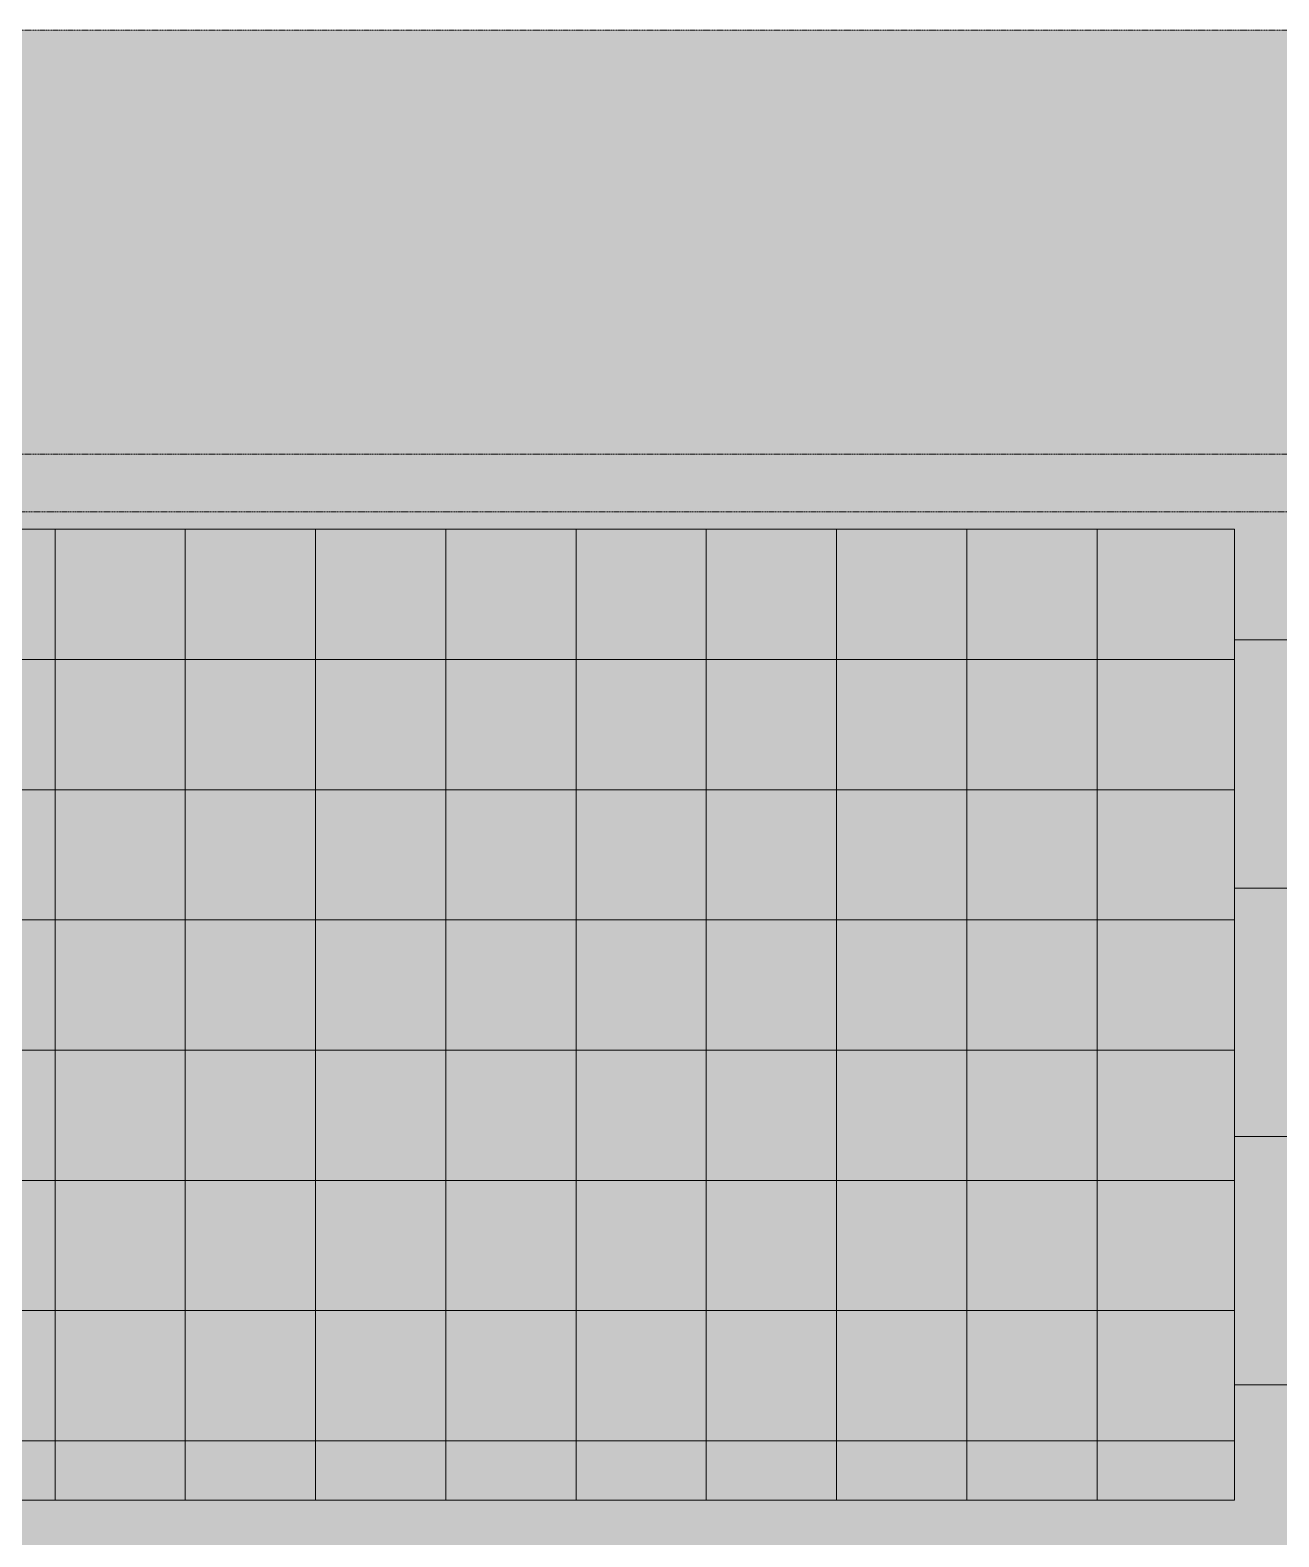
# Model space of a CAD drawing. Header units: millimetres. Extents: x -2143172 to 5255, y -610845 to 279739.
# Drawn here: x -1007268 to -1002954, y -595980 to -590773 of the extents above; entities that cross this region are included whole.
import ezdxf

# ---------------------------------------------------------------- set-up
doc = ezdxf.new("R2010")
doc.units = ezdxf.units.MM
doc.header["$LTSCALE"] = 30
doc.linetypes.add('HIDDEN2', pattern=[0.1875, 0.125, -0.0625])
for name, color, linetype, lineweight in [('Al door tag', 4, 'Continuous', 5), ('Fill Aluminum Cladding', 254, 'Continuous', 5), ('Fill Grey Granite', 251, 'Continuous', 5), ('Glass Hatch', 165, 'Continuous', 5), ('Joints', 250, 'Continuous', 5), ('Proj', 7, 'HIDDEN2', 5)]:
    doc.layers.add(name, color=color, linetype=linetype, lineweight=lineweight)

msp = doc.modelspace()

# ---------------------------------------------------------------- hatches: boundary and pattern name
at = {"layer": 'Fill Aluminum Cladding'}
h = msp.add_hatch(color=256, dxfattribs=at)
h.dxf.hatch_style = 1
h.set_gradient(color1=(105, 104, 99), color2=(38, 39, 39), tint=1, name='CURVED')
h.paths.add_polyline_path([(-998010.6, -590773.4), (-1021910.6, -590773.4), (-1021910.6, -592238.4), (-998010.6, -592238.4)])
h = msp.add_hatch(color=256, dxfattribs=at)
h.dxf.hatch_style = 1
h.set_gradient(color1=(128, 64, 0), color2=(255, 168, 82), tint=1)
h.paths.add_polyline_path([(-999010.6, -592438.4), (-1013931.4, -592438.4), (-1013931.4, -600353.4), (-999010.6, -600353.4)])
h.paths.add_polyline_path([(-1010782, -595648.4), (-1010782, -595198.4), (-1010782, -594748.4), (-1010782, -594298.4), (-1010782, -593848.4), (-1010782, -593398.4), (-1010782, -592948.4), (-1010782, -592498.4), (-1010332, -592498.4), (-1009882, -592498.4), (-1009432, -592498.4), (-1008982, -592498.4), (-1008532, -592498.4), (-1008082, -592498.4), (-1007632, -592498.4), (-1007182, -592498.4), (-1006732, -592498.4), (-1006282, -592498.4), (-1005832, -592498.4), (-1005382, -592498.4), (-1004932, -592498.4), (-1004482, -592498.4), (-1004032, -592498.4), (-1003582, -592498.4), (-1003107.6, -592498.4), (-1003107.6, -592948.4), (-1003107.6, -593398.4), (-1003107.6, -593848.4), (-1003107.6, -594298.4), (-1003107.6, -594748.4), (-1003107.6, -595198.4), (-1003107.6, -595648.4), (-1003107.6, -595853.4), (-1003582, -595853.4), (-1004032, -595853.4), (-1004482, -595853.4), (-1004932, -595853.4), (-1005382, -595853.4), (-1005832, -595853.4), (-1006282, -595853.4), (-1006732, -595853.4), (-1007182, -595853.4), (-1007632, -595853.4), (-1008082, -595853.4), (-1008532, -595853.4), (-1008982, -595853.4), (-1009432, -595853.4), (-1009882, -595853.4), (-1010332, -595853.4), (-1010782, -595853.4)], flags=0)
h.paths.add_polyline_path([(-1010782, -592498.4), (-1003107.6, -592498.4), (-1003107.6, -595853.4), (-1010782, -595853.4)], flags=16)
h.paths.add_polyline_path([(-1010782, -596553.4), (-1010332, -596553.4), (-1009882, -596553.4), (-1009440.3, -596553.4), (-1009440.3, -597003.4), (-1009440.3, -597453.4), (-1009440.3, -597903.4), (-1009440.3, -598353.4), (-1009440.3, -598803.4), (-1009440.3, -599253.4), (-1009440.3, -599703.4), (-1009440.3, -600153.4), (-1009440.3, -600287.8), (-1009882, -600287.8), (-1010332, -600287.8), (-1010782, -600287.8), (-1010782, -600153.4), (-1010782, -599703.4), (-1010782, -599253.4), (-1010782, -598803.4), (-1010782, -598353.4), (-1010782, -597903.4), (-1010782, -597453.4), (-1010782, -597003.4)], flags=16)
h.paths.add_polyline_path([(-1010782, -596553.4), (-1009440.3, -596553.4), (-1009440.3, -600287.8), (-1010782, -600287.8)], flags=0)
h.paths.add_polyline_path([(-1010332, -595648.4), (-1010332, -595198.4), (-1010332, -594748.4), (-1010332, -594298.4), (-1010332, -593848.4), (-1010332, -593398.4), (-1010332, -592948.4), (-1009882, -592948.4), (-1009432, -592948.4), (-1008982, -592948.4), (-1008532, -592948.4), (-1008082, -592948.4), (-1007632, -592948.4), (-1007182, -592948.4), (-1006732, -592948.4), (-1006282, -592948.4), (-1005832, -592948.4), (-1005382, -592948.4), (-1004932, -592948.4), (-1004482, -592948.4), (-1004032, -592948.4), (-1003582, -592948.4), (-1003582, -593398.4), (-1003582, -593848.4), (-1003582, -594298.4), (-1003582, -594748.4), (-1003582, -595198.4), (-1003582, -595648.4), (-1004032, -595648.4), (-1004482, -595648.4), (-1004932, -595648.4), (-1005382, -595648.4), (-1005832, -595648.4), (-1006282, -595648.4), (-1006732, -595648.4), (-1007182, -595648.4), (-1007632, -595648.4), (-1008082, -595648.4), (-1008532, -595648.4), (-1008982, -595648.4), (-1009432, -595648.4), (-1009882, -595648.4)], flags=0)
h.paths.add_polyline_path([(-1010332, -597003.4), (-1009882, -597003.4), (-1009882, -597453.4), (-1009882, -597903.4), (-1009882, -598353.4), (-1009882, -598803.4), (-1009882, -599253.4), (-1009882, -599703.4), (-1009882, -600153.4), (-1010332, -600153.4), (-1010332, -599703.4), (-1010332, -599253.4), (-1010332, -598803.4), (-1010332, -598353.4), (-1010332, -597903.4), (-1010332, -597453.4)], flags=0)
h.paths.add_polyline_path([(-1009882, -595198.4), (-1009882, -594748.4), (-1009882, -594298.4), (-1009882, -593848.4), (-1009882, -593398.4), (-1009432, -593398.4), (-1008982, -593398.4), (-1008532, -593398.4), (-1008082, -593398.4), (-1007632, -593398.4), (-1007182, -593398.4), (-1006732, -593398.4), (-1006282, -593398.4), (-1005832, -593398.4), (-1005382, -593398.4), (-1004932, -593398.4), (-1004482, -593398.4), (-1004032, -593398.4), (-1004032, -593848.4), (-1004032, -594298.4), (-1004032, -594748.4), (-1004032, -595198.4), (-1004482, -595198.4), (-1004932, -595198.4), (-1005382, -595198.4), (-1005832, -595198.4), (-1006282, -595198.4), (-1006732, -595198.4), (-1007182, -595198.4), (-1007632, -595198.4), (-1008082, -595198.4), (-1008532, -595198.4), (-1008982, -595198.4), (-1009432, -595198.4)], flags=0)
h.paths.add_polyline_path([(-1012070.1, -597882.2), (-1012070.1, -598182.2), (-1012160.1, -598182.2), (-1012160.1, -597882.2)], flags=16)
h.paths.add_polyline_path([(-1012270.1, -597882.2), (-1012270.1, -598182.2), (-1012360.1, -598182.2), (-1012360.1, -597882.2)], flags=16)
h.paths.add_polyline_path([(-1012470.1, -597882.2), (-1012470.1, -598182.2), (-1012560.1, -598182.2), (-1012560.1, -597882.2)], flags=16)
h.paths.add_polyline_path([(-1009432, -594748.4), (-1009432, -594298.4), (-1009432, -593848.4), (-1008982, -593848.4), (-1008532, -593848.4), (-1008082, -593848.4), (-1007632, -593848.4), (-1007182, -593848.4), (-1006732, -593848.4), (-1006282, -593848.4), (-1005832, -593848.4), (-1005382, -593848.4), (-1004932, -593848.4), (-1004482, -593848.4), (-1004482, -594298.4), (-1004482, -594748.4), (-1004932, -594748.4), (-1005382, -594748.4), (-1005832, -594748.4), (-1006282, -594748.4), (-1006732, -594748.4), (-1007182, -594748.4), (-1007632, -594748.4), (-1008082, -594748.4), (-1008532, -594748.4), (-1008982, -594748.4)], flags=0)
h.paths.add_polyline_path([(-1006716, -597882.2), (-1006626, -597882.2), (-1006626, -598182.2), (-1006716, -598182.2)], flags=16)
h.paths.add_polyline_path([(-1006516, -597882.2), (-1006426, -597882.2), (-1006426, -598182.2), (-1006516, -598182.2)], flags=16)
h.paths.add_polyline_path([(-1006316, -597882.2), (-1006226, -597882.2), (-1006226, -598182.2), (-1006316, -598182.2)], flags=16)
h.paths.add_polyline_path([(-1001716, -597882.2), (-1001626, -597882.2), (-1001626, -598182.2), (-1001716, -598182.2)], flags=16)
h.paths.add_polyline_path([(-1001516, -597882.2), (-1001426, -597882.2), (-1001426, -598182.2), (-1001516, -598182.2)], flags=16)
h.paths.add_polyline_path([(-1001316, -597882.2), (-1001226, -597882.2), (-1001226, -598182.2), (-1001316, -598182.2)], flags=16)
at = {"layer": 'Fill Grey Granite'}
h = msp.add_hatch(color=256, dxfattribs=at)
h.dxf.hatch_style = 1
h.set_gradient(color1=(233, 232, 231), color2=(224, 229, 229), tint=1, name='HEMISPHERICAL')
h.paths.add_polyline_path([(-1013931.4, -592438.4), (-999010.6, -592438.4), (-999010.6, -592238.4), (-1020910.6, -592238.4), (-1020910.6, -600353.4), (-1013931.4, -600353.4)])
h.paths.add_polyline_path([(-1018835.6, -593738.4), (-1018230.6, -593738.4), (-1018230.6, -595632.4), (-1018230.6, -599338.4), (-1018835.6, -599338.4), (-1018835.6, -597965.4)], flags=16)
h.paths.add_polyline_path([(-1017347.1, -593738.4), (-1016742.1, -593738.4), (-1016742.1, -595632.4), (-1016742.1, -599338.4), (-1017347.1, -599338.4), (-1017347.1, -597965.4)], flags=16)
h.paths.add_polyline_path([(-1015723.2, -593738.4), (-1015118.2, -593738.4), (-1015118.2, -595632.4), (-1015118.2, -599338.4), (-1015723.2, -599338.4), (-1015723.2, -597965.4)], flags=16)
at = {"layer": 'Glass Hatch', "transparency": 33554597}
h = msp.add_hatch(color=256, dxfattribs=at)
h.set_gradient(color1=(255, 255, 255), color2=(147, 149, 152), tint=1, name='INVSPHERICAL')
h.paths.add_polyline_path([(-1007182, -592498.4), (-1007632, -592498.4), (-1007632, -592948.4), (-1007182, -592948.4)])
h = msp.add_hatch(color=256, dxfattribs=at)
h.set_gradient(color1=(255, 255, 255), color2=(147, 149, 152), tint=1, name='INVSPHERICAL')
h.paths.add_polyline_path([(-1006732, -592498.4), (-1007182, -592498.4), (-1007182, -592948.4), (-1006732, -592948.4)])
h = msp.add_hatch(color=256, dxfattribs=at)
h.set_gradient(color1=(255, 255, 255), color2=(147, 149, 152), tint=1, name='INVSPHERICAL')
h.paths.add_polyline_path([(-1006282, -592498.4), (-1006732, -592498.4), (-1006732, -592948.4), (-1006282, -592948.4)])
h = msp.add_hatch(color=256, dxfattribs=at)
h.set_gradient(color1=(255, 255, 255), color2=(147, 149, 152), tint=1, name='INVSPHERICAL')
h.paths.add_polyline_path([(-1005832, -592498.4), (-1006282, -592498.4), (-1006282, -592948.4), (-1005832, -592948.4)])
h = msp.add_hatch(color=256, dxfattribs=at)
h.set_gradient(color1=(255, 255, 255), color2=(147, 149, 152), tint=1, name='INVSPHERICAL')
h.paths.add_polyline_path([(-1005382, -592498.4), (-1005832, -592498.4), (-1005832, -592948.4), (-1005382, -592948.4)])
h = msp.add_hatch(color=256, dxfattribs=at)
h.set_gradient(color1=(255, 255, 255), color2=(147, 149, 152), tint=1, name='INVSPHERICAL')
h.paths.add_polyline_path([(-1004932, -592498.4), (-1005382, -592498.4), (-1005382, -592948.4), (-1004932, -592948.4)])
h = msp.add_hatch(color=256, dxfattribs=at)
h.set_gradient(color1=(255, 255, 255), color2=(147, 149, 152), tint=1, name='INVSPHERICAL')
h.paths.add_polyline_path([(-1004482, -592498.4), (-1004932, -592498.4), (-1004932, -592948.4), (-1004482, -592948.4)])
h = msp.add_hatch(color=256, dxfattribs=at)
h.set_gradient(color1=(255, 255, 255), color2=(147, 149, 152), tint=1, name='INVSPHERICAL')
h.paths.add_polyline_path([(-1004032, -592498.4), (-1004482, -592498.4), (-1004482, -592948.4), (-1004032, -592948.4)])
h = msp.add_hatch(color=256, dxfattribs=at)
h.set_gradient(color1=(255, 255, 255), color2=(147, 149, 152), tint=1, name='INVSPHERICAL')
h.paths.add_polyline_path([(-1003582, -592498.4), (-1004032, -592498.4), (-1004032, -592948.4), (-1003582, -592948.4)])
h = msp.add_hatch(color=256, dxfattribs=at)
h.set_gradient(color1=(255, 255, 255), color2=(147, 149, 152), tint=1, name='INVSPHERICAL')
h.paths.add_polyline_path([(-1003107.6, -592498.4), (-1003582, -592498.4), (-1003582, -592948.4), (-1003107.6, -592948.4)])
h = msp.add_hatch(color=256, dxfattribs=at)
h.set_gradient(color1=(255, 255, 255), color2=(147, 149, 152), tint=1, name='INVSPHERICAL')
h.paths.add_polyline_path([(-1007182, -592948.4), (-1007632, -592948.4), (-1007632, -593398.4), (-1007182, -593398.4)])
h = msp.add_hatch(color=256, dxfattribs=at)
h.set_gradient(color1=(255, 255, 255), color2=(147, 149, 152), tint=1, name='INVSPHERICAL')
h.paths.add_polyline_path([(-1006732, -592948.4), (-1007182, -592948.4), (-1007182, -593398.4), (-1006732, -593398.4)])
h = msp.add_hatch(color=256, dxfattribs=at)
h.set_gradient(color1=(255, 255, 255), color2=(147, 149, 152), tint=1, name='INVSPHERICAL')
h.paths.add_polyline_path([(-1006282, -592948.4), (-1006732, -592948.4), (-1006732, -593398.4), (-1006282, -593398.4)])
h = msp.add_hatch(color=256, dxfattribs=at)
h.set_gradient(color1=(255, 255, 255), color2=(147, 149, 152), tint=1, name='INVSPHERICAL')
h.paths.add_polyline_path([(-1005832, -592948.4), (-1006282, -592948.4), (-1006282, -593398.4), (-1005832, -593398.4)])
h = msp.add_hatch(color=256, dxfattribs=at)
h.set_gradient(color1=(255, 255, 255), color2=(147, 149, 152), tint=1, name='INVSPHERICAL')
h.paths.add_polyline_path([(-1005382, -592948.4), (-1005832, -592948.4), (-1005832, -593398.4), (-1005382, -593398.4)])
h = msp.add_hatch(color=256, dxfattribs=at)
h.set_gradient(color1=(255, 255, 255), color2=(147, 149, 152), tint=1, name='INVSPHERICAL')
h.paths.add_polyline_path([(-1004932, -592948.4), (-1005382, -592948.4), (-1005382, -593398.4), (-1004932, -593398.4)])
h = msp.add_hatch(color=256, dxfattribs=at)
h.set_gradient(color1=(255, 255, 255), color2=(147, 149, 152), tint=1, name='INVSPHERICAL')
h.paths.add_polyline_path([(-1004482, -592948.4), (-1004932, -592948.4), (-1004932, -593398.4), (-1004482, -593398.4)])
h = msp.add_hatch(color=256, dxfattribs=at)
h.set_gradient(color1=(255, 255, 255), color2=(147, 149, 152), tint=1, name='INVSPHERICAL')
h.paths.add_polyline_path([(-1004032, -592948.4), (-1004482, -592948.4), (-1004482, -593398.4), (-1004032, -593398.4)])
h = msp.add_hatch(color=256, dxfattribs=at)
h.set_gradient(color1=(255, 255, 255), color2=(147, 149, 152), tint=1, name='INVSPHERICAL')
h.paths.add_polyline_path([(-1003582, -592948.4), (-1004032, -592948.4), (-1004032, -593398.4), (-1003582, -593398.4)])
h = msp.add_hatch(color=256, dxfattribs=at)
h.set_gradient(color1=(255, 255, 255), color2=(147, 149, 152), tint=1, name='INVSPHERICAL')
h.paths.add_polyline_path([(-1003107.6, -592948.4), (-1003582, -592948.4), (-1003582, -593398.4), (-1003107.6, -593398.4)])
h = msp.add_hatch(color=256, dxfattribs=at)
h.set_gradient(color1=(255, 255, 255), color2=(147, 149, 152), tint=1, name='INVSPHERICAL')
h.paths.add_polyline_path([(-1007182, -593398.4), (-1007632, -593398.4), (-1007632, -593848.4), (-1007182, -593848.4)])
h = msp.add_hatch(color=256, dxfattribs=at)
h.set_gradient(color1=(255, 255, 255), color2=(147, 149, 152), tint=1, name='INVSPHERICAL')
h.paths.add_polyline_path([(-1006732, -593398.4), (-1007182, -593398.4), (-1007182, -593848.4), (-1006732, -593848.4)])
h = msp.add_hatch(color=256, dxfattribs=at)
h.set_gradient(color1=(255, 255, 255), color2=(147, 149, 152), tint=1, name='INVSPHERICAL')
h.paths.add_polyline_path([(-1006282, -593398.4), (-1006732, -593398.4), (-1006732, -593848.4), (-1006282, -593848.4)])
h = msp.add_hatch(color=256, dxfattribs=at)
h.set_gradient(color1=(255, 255, 255), color2=(147, 149, 152), tint=1, name='INVSPHERICAL')
h.paths.add_polyline_path([(-1005832, -593398.4), (-1006282, -593398.4), (-1006282, -593848.4), (-1005832, -593848.4)])
h = msp.add_hatch(color=256, dxfattribs=at)
h.set_gradient(color1=(255, 255, 255), color2=(147, 149, 152), tint=1, name='INVSPHERICAL')
h.paths.add_polyline_path([(-1005382, -593398.4), (-1005832, -593398.4), (-1005832, -593848.4), (-1005382, -593848.4)])
h = msp.add_hatch(color=256, dxfattribs=at)
h.set_gradient(color1=(255, 255, 255), color2=(147, 149, 152), tint=1, name='INVSPHERICAL')
h.paths.add_polyline_path([(-1004932, -593398.4), (-1005382, -593398.4), (-1005382, -593848.4), (-1004932, -593848.4)])
h = msp.add_hatch(color=256, dxfattribs=at)
h.set_gradient(color1=(255, 255, 255), color2=(147, 149, 152), tint=1, name='INVSPHERICAL')
h.paths.add_polyline_path([(-1004482, -593398.4), (-1004932, -593398.4), (-1004932, -593848.4), (-1004482, -593848.4)])
h = msp.add_hatch(color=256, dxfattribs=at)
h.set_gradient(color1=(255, 255, 255), color2=(147, 149, 152), tint=1, name='INVSPHERICAL')
h.paths.add_polyline_path([(-1004032, -593398.4), (-1004482, -593398.4), (-1004482, -593848.4), (-1004032, -593848.4)])
h = msp.add_hatch(color=256, dxfattribs=at)
h.set_gradient(color1=(255, 255, 255), color2=(147, 149, 152), tint=1, name='INVSPHERICAL')
h.paths.add_polyline_path([(-1003582, -593398.4), (-1004032, -593398.4), (-1004032, -593848.4), (-1003582, -593848.4)])
h = msp.add_hatch(color=256, dxfattribs=at)
h.set_gradient(color1=(255, 255, 255), color2=(147, 149, 152), tint=1, name='INVSPHERICAL')
h.paths.add_polyline_path([(-1003107.6, -593398.4), (-1003582, -593398.4), (-1003582, -593848.4), (-1003107.6, -593848.4)])
h = msp.add_hatch(color=256, dxfattribs=at)
h.set_gradient(color1=(255, 255, 255), color2=(147, 149, 152), tint=1, name='INVSPHERICAL')
h.paths.add_polyline_path([(-1007182, -593848.4), (-1007632, -593848.4), (-1007632, -594298.4), (-1007182, -594298.4)])
h = msp.add_hatch(color=256, dxfattribs=at)
h.set_gradient(color1=(255, 255, 255), color2=(147, 149, 152), tint=1, name='INVSPHERICAL')
h.paths.add_polyline_path([(-1006732, -593848.4), (-1007182, -593848.4), (-1007182, -594298.4), (-1006732, -594298.4)])
h = msp.add_hatch(color=256, dxfattribs=at)
h.set_gradient(color1=(255, 255, 255), color2=(147, 149, 152), tint=1, name='INVSPHERICAL')
h.paths.add_polyline_path([(-1006282, -593848.4), (-1006732, -593848.4), (-1006732, -594298.4), (-1006282, -594298.4)])
h = msp.add_hatch(color=256, dxfattribs=at)
h.set_gradient(color1=(255, 255, 255), color2=(147, 149, 152), tint=1, name='INVSPHERICAL')
h.paths.add_polyline_path([(-1005832, -593848.4), (-1006282, -593848.4), (-1006282, -594298.4), (-1005832, -594298.4)])
h = msp.add_hatch(color=256, dxfattribs=at)
h.set_gradient(color1=(255, 255, 255), color2=(147, 149, 152), tint=1, name='INVSPHERICAL')
h.paths.add_polyline_path([(-1005382, -593848.4), (-1005832, -593848.4), (-1005832, -594298.4), (-1005382, -594298.4)])
h = msp.add_hatch(color=256, dxfattribs=at)
h.set_gradient(color1=(255, 255, 255), color2=(147, 149, 152), tint=1, name='INVSPHERICAL')
h.paths.add_polyline_path([(-1004932, -593848.4), (-1005382, -593848.4), (-1005382, -594298.4), (-1004932, -594298.4)])
h = msp.add_hatch(color=256, dxfattribs=at)
h.set_gradient(color1=(255, 255, 255), color2=(147, 149, 152), tint=1, name='INVSPHERICAL')
h.paths.add_polyline_path([(-1004482, -593848.4), (-1004932, -593848.4), (-1004932, -594298.4), (-1004482, -594298.4)])
h = msp.add_hatch(color=256, dxfattribs=at)
h.set_gradient(color1=(255, 255, 255), color2=(147, 149, 152), tint=1, name='INVSPHERICAL')
h.paths.add_polyline_path([(-1004032, -593848.4), (-1004482, -593848.4), (-1004482, -594298.4), (-1004032, -594298.4)])
h = msp.add_hatch(color=256, dxfattribs=at)
h.set_gradient(color1=(255, 255, 255), color2=(147, 149, 152), tint=1, name='INVSPHERICAL')
h.paths.add_polyline_path([(-1003582, -593848.4), (-1004032, -593848.4), (-1004032, -594298.4), (-1003582, -594298.4)])
h = msp.add_hatch(color=256, dxfattribs=at)
h.set_gradient(color1=(255, 255, 255), color2=(147, 149, 152), tint=1, name='INVSPHERICAL')
h.paths.add_polyline_path([(-1003107.6, -593848.4), (-1003582, -593848.4), (-1003582, -594298.4), (-1003107.6, -594298.4)])
h = msp.add_hatch(color=256, dxfattribs=at)
h.set_gradient(color1=(255, 255, 255), color2=(147, 149, 152), tint=1, name='INVSPHERICAL')
h.paths.add_polyline_path([(-1007182, -594298.4), (-1007632, -594298.4), (-1007632, -594748.4), (-1007182, -594748.4)])
h = msp.add_hatch(color=256, dxfattribs=at)
h.set_gradient(color1=(255, 255, 255), color2=(147, 149, 152), tint=1, name='INVSPHERICAL')
h.paths.add_polyline_path([(-1006732, -594298.4), (-1007182, -594298.4), (-1007182, -594748.4), (-1006732, -594748.4)])
h = msp.add_hatch(color=256, dxfattribs=at)
h.set_gradient(color1=(255, 255, 255), color2=(147, 149, 152), tint=1, name='INVSPHERICAL')
h.paths.add_polyline_path([(-1006282, -594298.4), (-1006732, -594298.4), (-1006732, -594748.4), (-1006282, -594748.4)])
h = msp.add_hatch(color=256, dxfattribs=at)
h.set_gradient(color1=(255, 255, 255), color2=(147, 149, 152), tint=1, name='INVSPHERICAL')
h.paths.add_polyline_path([(-1005832, -594298.4), (-1006282, -594298.4), (-1006282, -594748.4), (-1005832, -594748.4)])
h = msp.add_hatch(color=256, dxfattribs=at)
h.set_gradient(color1=(255, 255, 255), color2=(147, 149, 152), tint=1, name='INVSPHERICAL')
h.paths.add_polyline_path([(-1005382, -594298.4), (-1005832, -594298.4), (-1005832, -594748.4), (-1005382, -594748.4)])
h = msp.add_hatch(color=256, dxfattribs=at)
h.set_gradient(color1=(255, 255, 255), color2=(147, 149, 152), tint=1, name='INVSPHERICAL')
h.paths.add_polyline_path([(-1004932, -594298.4), (-1005382, -594298.4), (-1005382, -594748.4), (-1004932, -594748.4)])
h = msp.add_hatch(color=256, dxfattribs=at)
h.set_gradient(color1=(255, 255, 255), color2=(147, 149, 152), tint=1, name='INVSPHERICAL')
h.paths.add_polyline_path([(-1004482, -594298.4), (-1004932, -594298.4), (-1004932, -594748.4), (-1004482, -594748.4)])
h = msp.add_hatch(color=256, dxfattribs=at)
h.set_gradient(color1=(255, 255, 255), color2=(147, 149, 152), tint=1, name='INVSPHERICAL')
h.paths.add_polyline_path([(-1004032, -594298.4), (-1004482, -594298.4), (-1004482, -594748.4), (-1004032, -594748.4)])
h = msp.add_hatch(color=256, dxfattribs=at)
h.set_gradient(color1=(255, 255, 255), color2=(147, 149, 152), tint=1, name='INVSPHERICAL')
h.paths.add_polyline_path([(-1003582, -594298.4), (-1004032, -594298.4), (-1004032, -594748.4), (-1003582, -594748.4)])
h = msp.add_hatch(color=256, dxfattribs=at)
h.set_gradient(color1=(255, 255, 255), color2=(147, 149, 152), tint=1, name='INVSPHERICAL')
h.paths.add_polyline_path([(-1003107.6, -594298.4), (-1003582, -594298.4), (-1003582, -594748.4), (-1003107.6, -594748.4)])
h = msp.add_hatch(color=256, dxfattribs=at)
h.set_gradient(color1=(255, 255, 255), color2=(147, 149, 152), tint=1, name='INVSPHERICAL')
h.paths.add_polyline_path([(-1007182, -594748.4), (-1007632, -594748.4), (-1007632, -595198.4), (-1007182, -595198.4)])
h = msp.add_hatch(color=256, dxfattribs=at)
h.set_gradient(color1=(255, 255, 255), color2=(147, 149, 152), tint=1, name='INVSPHERICAL')
h.paths.add_polyline_path([(-1006732, -594748.4), (-1007182, -594748.4), (-1007182, -595198.4), (-1006732, -595198.4)])
h = msp.add_hatch(color=256, dxfattribs=at)
h.set_gradient(color1=(255, 255, 255), color2=(147, 149, 152), tint=1, name='INVSPHERICAL')
h.paths.add_polyline_path([(-1006282, -594748.4), (-1006732, -594748.4), (-1006732, -595198.4), (-1006282, -595198.4)])
h = msp.add_hatch(color=256, dxfattribs=at)
h.set_gradient(color1=(255, 255, 255), color2=(147, 149, 152), tint=1, name='INVSPHERICAL')
h.paths.add_polyline_path([(-1005832, -594748.4), (-1006282, -594748.4), (-1006282, -595198.4), (-1005832, -595198.4)])
h = msp.add_hatch(color=256, dxfattribs=at)
h.set_gradient(color1=(255, 255, 255), color2=(147, 149, 152), tint=1, name='INVSPHERICAL')
h.paths.add_polyline_path([(-1005382, -594748.4), (-1005832, -594748.4), (-1005832, -595198.4), (-1005382, -595198.4)])
h = msp.add_hatch(color=256, dxfattribs=at)
h.set_gradient(color1=(255, 255, 255), color2=(147, 149, 152), tint=1, name='INVSPHERICAL')
h.paths.add_polyline_path([(-1004932, -594748.4), (-1005382, -594748.4), (-1005382, -595198.4), (-1004932, -595198.4)])
h = msp.add_hatch(color=256, dxfattribs=at)
h.set_gradient(color1=(255, 255, 255), color2=(147, 149, 152), tint=1, name='INVSPHERICAL')
h.paths.add_polyline_path([(-1004482, -594748.4), (-1004932, -594748.4), (-1004932, -595198.4), (-1004482, -595198.4)])
h = msp.add_hatch(color=256, dxfattribs=at)
h.set_gradient(color1=(255, 255, 255), color2=(147, 149, 152), tint=1, name='INVSPHERICAL')
h.paths.add_polyline_path([(-1004032, -594748.4), (-1004482, -594748.4), (-1004482, -595198.4), (-1004032, -595198.4)])
h = msp.add_hatch(color=256, dxfattribs=at)
h.set_gradient(color1=(255, 255, 255), color2=(147, 149, 152), tint=1, name='INVSPHERICAL')
h.paths.add_polyline_path([(-1003582, -594748.4), (-1004032, -594748.4), (-1004032, -595198.4), (-1003582, -595198.4)])
h = msp.add_hatch(color=256, dxfattribs=at)
h.set_gradient(color1=(255, 255, 255), color2=(147, 149, 152), tint=1, name='INVSPHERICAL')
h.paths.add_polyline_path([(-1003107.6, -594748.4), (-1003582, -594748.4), (-1003582, -595198.4), (-1003107.6, -595198.4)])
h = msp.add_hatch(color=256, dxfattribs=at)
h.set_gradient(color1=(255, 255, 255), color2=(147, 149, 152), tint=1, name='INVSPHERICAL')
h.paths.add_polyline_path([(-1007182, -595198.4), (-1007632, -595198.4), (-1007632, -595648.4), (-1007182, -595648.4)])
h = msp.add_hatch(color=256, dxfattribs=at)
h.set_gradient(color1=(255, 255, 255), color2=(147, 149, 152), tint=1, name='INVSPHERICAL')
h.paths.add_polyline_path([(-1006732, -595198.4), (-1007182, -595198.4), (-1007182, -595648.4), (-1006732, -595648.4)])
h = msp.add_hatch(color=256, dxfattribs=at)
h.set_gradient(color1=(255, 255, 255), color2=(147, 149, 152), tint=1, name='INVSPHERICAL')
h.paths.add_polyline_path([(-1006282, -595198.4), (-1006732, -595198.4), (-1006732, -595648.4), (-1006282, -595648.4)])
h = msp.add_hatch(color=256, dxfattribs=at)
h.set_gradient(color1=(255, 255, 255), color2=(147, 149, 152), tint=1, name='INVSPHERICAL')
h.paths.add_polyline_path([(-1005832, -595198.4), (-1006282, -595198.4), (-1006282, -595648.4), (-1005832, -595648.4)])
h = msp.add_hatch(color=256, dxfattribs=at)
h.set_gradient(color1=(255, 255, 255), color2=(147, 149, 152), tint=1, name='INVSPHERICAL')
h.paths.add_polyline_path([(-1005382, -595198.4), (-1005832, -595198.4), (-1005832, -595648.4), (-1005382, -595648.4)])
h = msp.add_hatch(color=256, dxfattribs=at)
h.set_gradient(color1=(255, 255, 255), color2=(147, 149, 152), tint=1, name='INVSPHERICAL')
h.paths.add_polyline_path([(-1004932, -595198.4), (-1005382, -595198.4), (-1005382, -595648.4), (-1004932, -595648.4)])
h = msp.add_hatch(color=256, dxfattribs=at)
h.set_gradient(color1=(255, 255, 255), color2=(147, 149, 152), tint=1, name='INVSPHERICAL')
h.paths.add_polyline_path([(-1004482, -595198.4), (-1004932, -595198.4), (-1004932, -595648.4), (-1004482, -595648.4)])
h = msp.add_hatch(color=256, dxfattribs=at)
h.set_gradient(color1=(255, 255, 255), color2=(147, 149, 152), tint=1, name='INVSPHERICAL')
h.paths.add_polyline_path([(-1004032, -595198.4), (-1004482, -595198.4), (-1004482, -595648.4), (-1004032, -595648.4)])
h = msp.add_hatch(color=256, dxfattribs=at)
h.set_gradient(color1=(255, 255, 255), color2=(147, 149, 152), tint=1, name='INVSPHERICAL')
h.paths.add_polyline_path([(-1003582, -595198.4), (-1004032, -595198.4), (-1004032, -595648.4), (-1003582, -595648.4)])
h = msp.add_hatch(color=256, dxfattribs=at)
h.set_gradient(color1=(255, 255, 255), color2=(147, 149, 152), tint=1, name='INVSPHERICAL')
h.paths.add_polyline_path([(-1003107.6, -595198.4), (-1003582, -595198.4), (-1003582, -595648.4), (-1003107.6, -595648.4)])
h = msp.add_hatch(color=256, dxfattribs=at)
h.set_gradient(color1=(255, 255, 255), color2=(147, 149, 152), tint=1, name='SPHERICAL')
h.paths.add_polyline_path([(-1007182, -595648.4), (-1007632, -595648.4), (-1007632, -595853.4), (-1007182, -595853.4)])
h = msp.add_hatch(color=256, dxfattribs=at)
h.set_gradient(color1=(255, 255, 255), color2=(147, 149, 152), tint=1, name='SPHERICAL')
h.paths.add_polyline_path([(-1006732, -595648.4), (-1007182, -595648.4), (-1007182, -595853.4), (-1006732, -595853.4)])
h = msp.add_hatch(color=256, dxfattribs=at)
h.set_gradient(color1=(255, 255, 255), color2=(147, 149, 152), tint=1, name='SPHERICAL')
h.paths.add_polyline_path([(-1006282, -595648.4), (-1006732, -595648.4), (-1006732, -595853.4), (-1006282, -595853.4)])
h = msp.add_hatch(color=256, dxfattribs=at)
h.set_gradient(color1=(255, 255, 255), color2=(147, 149, 152), tint=1, name='SPHERICAL')
h.paths.add_polyline_path([(-1005832, -595648.4), (-1006282, -595648.4), (-1006282, -595853.4), (-1005832, -595853.4)])
h = msp.add_hatch(color=256, dxfattribs=at)
h.set_gradient(color1=(255, 255, 255), color2=(147, 149, 152), tint=1, name='SPHERICAL')
h.paths.add_polyline_path([(-1005382, -595648.4), (-1005832, -595648.4), (-1005832, -595853.4), (-1005382, -595853.4)])
h = msp.add_hatch(color=256, dxfattribs=at)
h.set_gradient(color1=(255, 255, 255), color2=(147, 149, 152), tint=1, name='SPHERICAL')
h.paths.add_polyline_path([(-1004932, -595648.4), (-1005382, -595648.4), (-1005382, -595853.4), (-1004932, -595853.4)])
h = msp.add_hatch(color=256, dxfattribs=at)
h.set_gradient(color1=(255, 255, 255), color2=(147, 149, 152), tint=1, name='SPHERICAL')
h.paths.add_polyline_path([(-1004482, -595648.4), (-1004932, -595648.4), (-1004932, -595853.4), (-1004482, -595853.4)])
h = msp.add_hatch(color=256, dxfattribs=at)
h.set_gradient(color1=(255, 255, 255), color2=(147, 149, 152), tint=1, name='SPHERICAL')
h.paths.add_polyline_path([(-1004032, -595648.4), (-1004482, -595648.4), (-1004482, -595853.4), (-1004032, -595853.4)])
h = msp.add_hatch(color=256, dxfattribs=at)
h.set_gradient(color1=(255, 255, 255), color2=(147, 149, 152), tint=1, name='SPHERICAL')
h.paths.add_polyline_path([(-1003582, -595648.4), (-1004032, -595648.4), (-1004032, -595853.4), (-1003582, -595853.4)])
h = msp.add_hatch(color=256, dxfattribs=at)
h.set_gradient(color1=(255, 255, 255), color2=(147, 149, 152), tint=1, name='SPHERICAL')
h.paths.add_polyline_path([(-1003107.6, -595648.4), (-1003582, -595648.4), (-1003582, -595853.4), (-1003107.6, -595853.4)])

# ---------------------------------------------------------------- linework, layer by layer
at = {"layer": 'Al door tag', "elevation": 0.2}
for points in [[(-1010782, -592498.4), (-1003107.6, -592498.4), (-1003107.6, -595853.4), (-1010782, -595853.4)], [(-1007632, -592498.4), (-1007182, -592498.4), (-1007182, -592948.4), (-1007632, -592948.4)], [(-1007182, -592498.4), (-1006732, -592498.4), (-1006732, -592948.4), (-1007182, -592948.4)], [(-1006732, -592498.4), (-1006282, -592498.4), (-1006282, -592948.4), (-1006732, -592948.4)], [(-1006282, -592498.4), (-1005832, -592498.4), (-1005832, -592948.4), (-1006282, -592948.4)], [(-1005832, -592498.4), (-1005382, -592498.4), (-1005382, -592948.4), (-1005832, -592948.4)], [(-1005382, -592498.4), (-1004932, -592498.4), (-1004932, -592948.4), (-1005382, -592948.4)], [(-1004932, -592498.4), (-1004482, -592498.4), (-1004482, -592948.4), (-1004932, -592948.4)], [(-1004482, -592498.4), (-1004032, -592498.4), (-1004032, -592948.4), (-1004482, -592948.4)], [(-1004032, -592498.4), (-1003582, -592498.4), (-1003582, -592948.4), (-1004032, -592948.4)], [(-1003582, -592498.4), (-1003107.6, -592498.4), (-1003107.6, -592948.4), (-1003582, -592948.4)], [(-1007632, -592948.4), (-1007182, -592948.4), (-1007182, -593398.4), (-1007632, -593398.4)], [(-1007182, -592948.4), (-1006732, -592948.4), (-1006732, -593398.4), (-1007182, -593398.4)], [(-1006732, -592948.4), (-1006282, -592948.4), (-1006282, -593398.4), (-1006732, -593398.4)], [(-1006282, -592948.4), (-1005832, -592948.4), (-1005832, -593398.4), (-1006282, -593398.4)], [(-1005832, -592948.4), (-1005382, -592948.4), (-1005382, -593398.4), (-1005832, -593398.4)], [(-1005382, -592948.4), (-1004932, -592948.4), (-1004932, -593398.4), (-1005382, -593398.4)], [(-1004932, -592948.4), (-1004482, -592948.4), (-1004482, -593398.4), (-1004932, -593398.4)], [(-1004482, -592948.4), (-1004032, -592948.4), (-1004032, -593398.4), (-1004482, -593398.4)], [(-1004032, -592948.4), (-1003582, -592948.4), (-1003582, -593398.4), (-1004032, -593398.4)], [(-1003582, -592948.4), (-1003107.6, -592948.4), (-1003107.6, -593398.4), (-1003582, -593398.4)], [(-1007632, -593398.4), (-1007182, -593398.4), (-1007182, -593848.4), (-1007632, -593848.4)], [(-1007182, -593398.4), (-1006732, -593398.4), (-1006732, -593848.4), (-1007182, -593848.4)], [(-1006732, -593398.4), (-1006282, -593398.4), (-1006282, -593848.4), (-1006732, -593848.4)], [(-1006282, -593398.4), (-1005832, -593398.4), (-1005832, -593848.4), (-1006282, -593848.4)], [(-1005832, -593398.4), (-1005382, -593398.4), (-1005382, -593848.4), (-1005832, -593848.4)], [(-1005382, -593398.4), (-1004932, -593398.4), (-1004932, -593848.4), (-1005382, -593848.4)], [(-1004932, -593398.4), (-1004482, -593398.4), (-1004482, -593848.4), (-1004932, -593848.4)], [(-1004482, -593398.4), (-1004032, -593398.4), (-1004032, -593848.4), (-1004482, -593848.4)], [(-1004032, -593398.4), (-1003582, -593398.4), (-1003582, -593848.4), (-1004032, -593848.4)], [(-1003582, -593398.4), (-1003107.6, -593398.4), (-1003107.6, -593848.4), (-1003582, -593848.4)], [(-1007632, -593848.4), (-1007182, -593848.4), (-1007182, -594298.4), (-1007632, -594298.4)], [(-1007182, -593848.4), (-1006732, -593848.4), (-1006732, -594298.4), (-1007182, -594298.4)], [(-1006732, -593848.4), (-1006282, -593848.4), (-1006282, -594298.4), (-1006732, -594298.4)], [(-1006282, -593848.4), (-1005832, -593848.4), (-1005832, -594298.4), (-1006282, -594298.4)], [(-1005832, -593848.4), (-1005382, -593848.4), (-1005382, -594298.4), (-1005832, -594298.4)], [(-1005382, -593848.4), (-1004932, -593848.4), (-1004932, -594298.4), (-1005382, -594298.4)], [(-1004932, -593848.4), (-1004482, -593848.4), (-1004482, -594298.4), (-1004932, -594298.4)], [(-1004482, -593848.4), (-1004032, -593848.4), (-1004032, -594298.4), (-1004482, -594298.4)], [(-1004032, -593848.4), (-1003582, -593848.4), (-1003582, -594298.4), (-1004032, -594298.4)], [(-1003582, -593848.4), (-1003107.6, -593848.4), (-1003107.6, -594298.4), (-1003582, -594298.4)], [(-1007632, -594298.4), (-1007182, -594298.4), (-1007182, -594748.4), (-1007632, -594748.4)], [(-1007182, -594298.4), (-1006732, -594298.4), (-1006732, -594748.4), (-1007182, -594748.4)], [(-1006732, -594298.4), (-1006282, -594298.4), (-1006282, -594748.4), (-1006732, -594748.4)], [(-1006282, -594298.4), (-1005832, -594298.4), (-1005832, -594748.4), (-1006282, -594748.4)], [(-1005832, -594298.4), (-1005382, -594298.4), (-1005382, -594748.4), (-1005832, -594748.4)], [(-1005382, -594298.4), (-1004932, -594298.4), (-1004932, -594748.4), (-1005382, -594748.4)], [(-1004932, -594298.4), (-1004482, -594298.4), (-1004482, -594748.4), (-1004932, -594748.4)], [(-1004482, -594298.4), (-1004032, -594298.4), (-1004032, -594748.4), (-1004482, -594748.4)], [(-1004032, -594298.4), (-1003582, -594298.4), (-1003582, -594748.4), (-1004032, -594748.4)], [(-1003582, -594298.4), (-1003107.6, -594298.4), (-1003107.6, -594748.4), (-1003582, -594748.4)], [(-1007632, -594748.4), (-1007182, -594748.4), (-1007182, -595198.4), (-1007632, -595198.4)], [(-1007182, -594748.4), (-1006732, -594748.4), (-1006732, -595198.4), (-1007182, -595198.4)], [(-1006732, -594748.4), (-1006282, -594748.4), (-1006282, -595198.4), (-1006732, -595198.4)], [(-1006282, -594748.4), (-1005832, -594748.4), (-1005832, -595198.4), (-1006282, -595198.4)], [(-1005832, -594748.4), (-1005382, -594748.4), (-1005382, -595198.4), (-1005832, -595198.4)], [(-1005382, -594748.4), (-1004932, -594748.4), (-1004932, -595198.4), (-1005382, -595198.4)], [(-1004932, -594748.4), (-1004482, -594748.4), (-1004482, -595198.4), (-1004932, -595198.4)], [(-1004482, -594748.4), (-1004032, -594748.4), (-1004032, -595198.4), (-1004482, -595198.4)], [(-1004032, -594748.4), (-1003582, -594748.4), (-1003582, -595198.4), (-1004032, -595198.4)], [(-1003582, -594748.4), (-1003107.6, -594748.4), (-1003107.6, -595198.4), (-1003582, -595198.4)], [(-1007632, -595198.4), (-1007182, -595198.4), (-1007182, -595648.4), (-1007632, -595648.4)], [(-1007182, -595198.4), (-1006732, -595198.4), (-1006732, -595648.4), (-1007182, -595648.4)], [(-1006732, -595198.4), (-1006282, -595198.4), (-1006282, -595648.4), (-1006732, -595648.4)], [(-1006282, -595198.4), (-1005832, -595198.4), (-1005832, -595648.4), (-1006282, -595648.4)], [(-1005832, -595198.4), (-1005382, -595198.4), (-1005382, -595648.4), (-1005832, -595648.4)], [(-1005382, -595198.4), (-1004932, -595198.4), (-1004932, -595648.4), (-1005382, -595648.4)], [(-1004932, -595198.4), (-1004482, -595198.4), (-1004482, -595648.4), (-1004932, -595648.4)], [(-1004482, -595198.4), (-1004032, -595198.4), (-1004032, -595648.4), (-1004482, -595648.4)], [(-1004032, -595198.4), (-1003582, -595198.4), (-1003582, -595648.4), (-1004032, -595648.4)], [(-1003582, -595198.4), (-1003107.6, -595198.4), (-1003107.6, -595648.4), (-1003582, -595648.4)], [(-1007632, -595853.4), (-1007182, -595853.4), (-1007182, -595648.4), (-1007632, -595648.4)], [(-1007182, -595853.4), (-1006732, -595853.4), (-1006732, -595648.4), (-1007182, -595648.4)], [(-1006732, -595853.4), (-1006282, -595853.4), (-1006282, -595648.4), (-1006732, -595648.4)], [(-1006282, -595853.4), (-1005832, -595853.4), (-1005832, -595648.4), (-1006282, -595648.4)], [(-1005832, -595853.4), (-1005382, -595853.4), (-1005382, -595648.4), (-1005832, -595648.4)], [(-1005382, -595853.4), (-1004932, -595853.4), (-1004932, -595648.4), (-1005382, -595648.4)], [(-1004932, -595853.4), (-1004482, -595853.4), (-1004482, -595648.4), (-1004932, -595648.4)], [(-1004482, -595853.4), (-1004032, -595853.4), (-1004032, -595648.4), (-1004482, -595648.4)], [(-1004032, -595853.4), (-1003582, -595853.4), (-1003582, -595648.4), (-1004032, -595648.4)], [(-1003582, -595853.4), (-1003107.6, -595853.4), (-1003107.6, -595648.4), (-1003582, -595648.4)]]:
    msp.add_lwpolyline(points, close=True, dxfattribs=at)
at = {"layer": 'Joints'}
for p, q in [((-1003107.6, -592880.4, 0.2), (-999010.6, -592880.4, 0.2)), ((-1003107.6, -592880.4, 0.2), (-999010.6, -592880.4, 0.2)), ((-1003107.6, -593738.4, 0.2), (-999010.6, -593738.4, 0.2)), ((-1003107.6, -593738.4, 0.2), (-999010.6, -593738.4, 0.2)), ((-1003107.6, -594596.4, 0.2), (-999010.6, -594596.4, 0.2)), ((-1003107.6, -594596.4, 0.2), (-999010.6, -594596.4, 0.2)), ((-1003107.6, -595454.4, 0.2), (-999010.6, -595454.4, 0.2)), ((-1003107.6, -595454.4, 0.2), (-999010.6, -595454.4, 0.2))]:
    msp.add_line(p, q, dxfattribs=at)
at = {"layer": 'Proj'}
for p, q in [((-1021910.6, -590773.4, 0.2), (-998010.6, -590773.4, 0.2)), ((-1021910.6, -592238.4, 0.2), (-998010.6, -592238.4, 0.2)), ((-1013931.4, -592438.4, 0.2), (-999010.6, -592438.4, 0.2))]:
    msp.add_line(p, q, dxfattribs=at)

doc.saveas('drawing.dxf')
